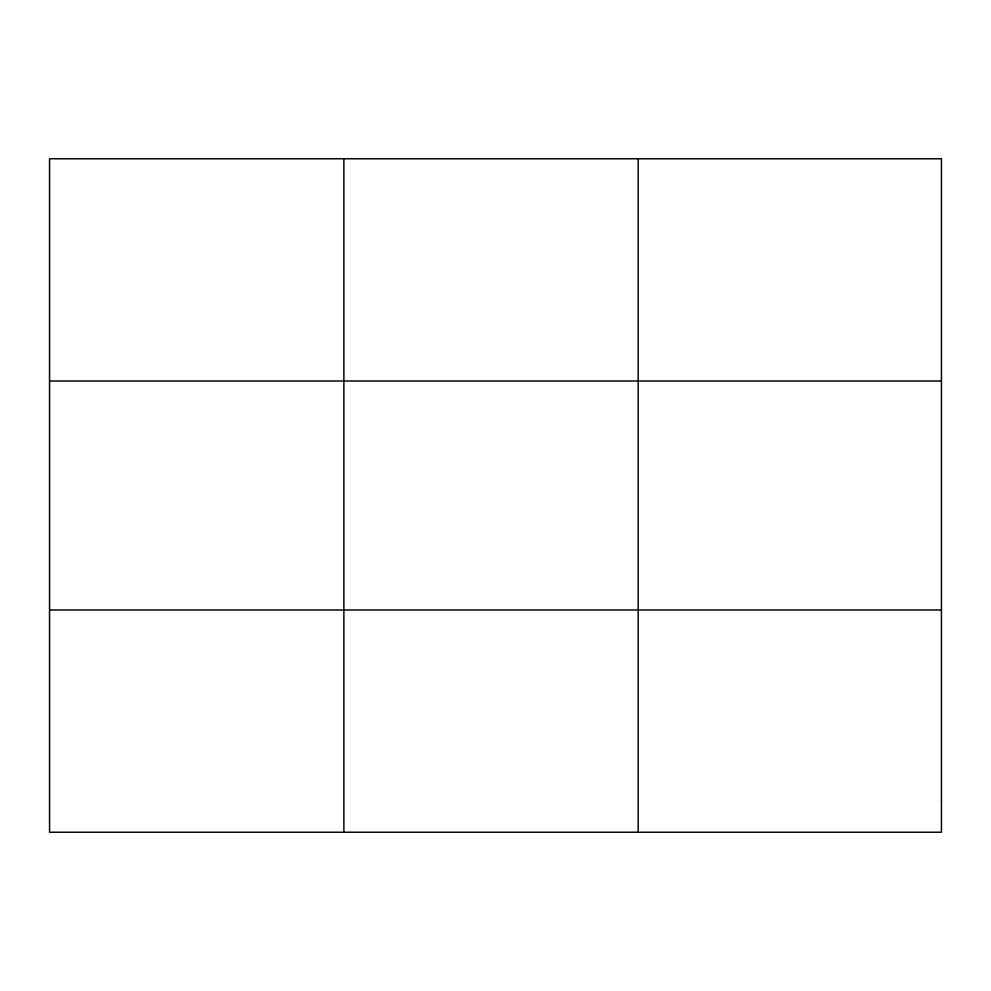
<?xml version="1.0" encoding="UTF-8"?>
<svg xmlns="http://www.w3.org/2000/svg" width="991" height="991" viewBox="0 0 991 991"><rect width="100%" height="100%" fill="white"/><g stroke="black" fill="none" stroke-linecap="round" stroke-linejoin="round"><path stroke-width="1.49" d="M343.877 832.229L343.877 158.771M638.204 832.229L638.204 158.771M49.55 381.015L941.45 381.015M49.55 609.985L941.45 609.985M941.45 800.48L941.45 832.229L49.55 832.229L49.55 158.771L941.45 158.771L941.45 800.48"/></g></svg>
